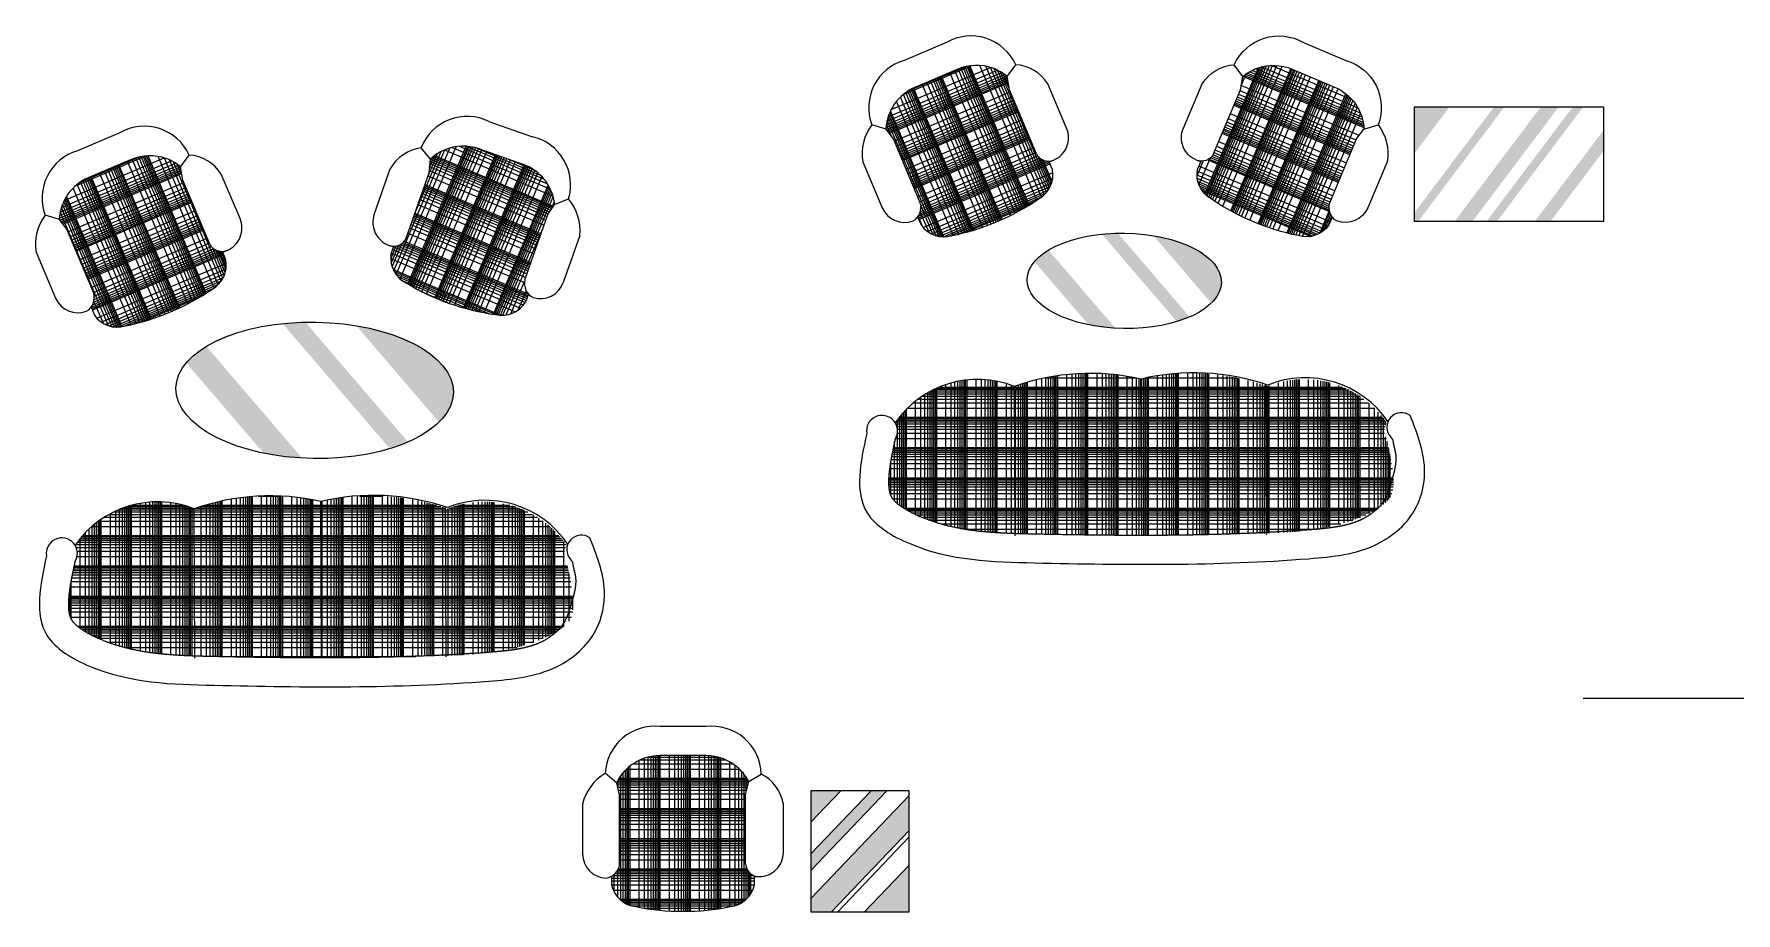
# Model space of a CAD drawing. Header units: millimetres. Extents: x -37049 to 129367, y 25385 to 90033.
# Drawn here: x 39708 to 46464, y 27397 to 30883 of the extents above; entities that cross this region are included whole.
import ezdxf

# ---------------------------------------------------------------- set-up
doc = ezdxf.new("R2010")
doc.units = ezdxf.units.MM
doc.header["$MEASUREMENT"] = 0
doc.layers.add('NTHAY1', color=61, linetype='Continuous', lineweight=25)
doc.layers.add('NVDUNG', color=143, linetype='Continuous', lineweight=13)
pattern_1 = [(360, (-42988.59, -28837.39), (3e-12, 120), []), (360, (-42988.59, -28801.26), (3e-12, 120), []), (360, (-42988.59, -28780.13), (3e-12, 120), []), (360, (-42988.59, -28765.14), (3e-12, 120), []), (360, (-42988.59, -28753.51), (3e-12, 120), []), (360, (-42988.59, -28744.01), (3e-12, 120), []), (360, (-42988.59, -28735.98), (3e-12, 120), []), (360, (-42988.59, -28729.02), (3e-12, 120), []), (360, (-42988.59, -28722.88), (3e-12, 120), []), (90, (-42988.59, -28837.39), (-120, 3e-12), []), (90, (-42952.47, -28837.39), (-120, 3e-12), []), (90, (-42931.34, -28837.39), (-120, 3e-12), []), (90, (-42916.35, -28837.39), (-120, 3e-12), []), (90, (-42904.72, -28837.39), (-120, 3e-12), []), (90, (-42895.21, -28837.39), (-120, 3e-12), []), (90, (-42887.18, -28837.39), (-120, 3e-12), []), (90, (-42880.22, -28837.39), (-120, 3e-12), []), (90, (-42874.08, -28837.39), (-120, 3e-12), [])]
pattern_2 = [(360, (-39584.85, -28346.37), (3e-12, 120), []), (360, (-39584.85, -28310.25), (3e-12, 120), []), (360, (-39584.85, -28289.12), (3e-12, 120), []), (360, (-39584.85, -28274.12), (3e-12, 120), []), (360, (-39584.85, -28262.5), (3e-12, 120), []), (360, (-39584.85, -28252.99), (3e-12, 120), []), (360, (-39584.85, -28244.96), (3e-12, 120), []), (360, (-39584.85, -28238), (3e-12, 120), []), (360, (-39584.85, -28231.86), (3e-12, 120), []), (90, (-39584.85, -28346.37), (-120, 3e-12), []), (90, (-39548.72, -28346.37), (-120, 3e-12), []), (90, (-39527.59, -28346.37), (-120, 3e-12), []), (90, (-39512.6, -28346.37), (-120, 3e-12), []), (90, (-39500.97, -28346.37), (-120, 3e-12), []), (90, (-39491.47, -28346.37), (-120, 3e-12), []), (90, (-39483.44, -28346.37), (-120, 3e-12), []), (90, (-39476.48, -28346.37), (-120, 3e-12), []), (90, (-39470.34, -28346.37), (-120, 3e-12), [])]

# ---------------------------------------------------------------- blocks, each defined once
blk = doc.blocks.new('A$C54B9438F')
at = {"layer": 'NVDUNG'}
h = blk.add_hatch(color=256, dxfattribs=at)
edge = h.paths.add_edge_path()
edge.add_ellipse((550.2, 270.7), major_axis=(550.7, -8.6), ratio=0.491389, start_angle=141.73984, end_angle=158.12268)
edge.add_line((40.7, 379.5), (347.8, 21.4))
edge.add_ellipse((550.2, 270.7), major_axis=(550.7, -8.6), ratio=0.491389, start_angle=248.87967, end_angle=265.26251)
edge.add_line((500.5, 1.8), (120.4, 445))
edge = h.paths.add_edge_path()
edge.add_ellipse((550.2, 270.7), major_axis=(550.7, -8.6), ratio=0.491389, start_angle=94.27393, end_angle=103.78174)
edge.add_line((423.1, 535.6), (848.4, 39.7))
edge.add_ellipse((550.2, 270.7), major_axis=(550.7, -8.6), ratio=0.491389, start_angle=303.22061, end_angle=312.72842)
edge.add_line((920.7, 66.1), (513.3, 541.2))
edge = h.paths.add_edge_path()
edge.add_ellipse((550.2, 270.7), major_axis=(550.7, -8.6), ratio=0.491389, start_angle=334.06542, end_angle=432.93693)
edge.add_line((715.8, 526.9), (1043.6, 144.7))
blk.add_ellipse((550.2, 270.7), major_axis=(550.7, -8.6), ratio=0.491389, dxfattribs=at)
blk = doc.blocks.new('A$C09374B6C')
at = {"layer": 'NVDUNG'}
h = blk.add_hatch(color=256, dxfattribs=at)
h.paths.add_polyline_path([(140.2, 453.1), (0, 453.1), (0, 267)], flags=17)
h.paths.add_polyline_path([(358.4, 453.1), (317.2, 453.1), (0, 32.2), (0, 0), (17, 0)])
h.paths.add_polyline_path([(573.7, 453.1), (502.9, 453.1), (161.5, 0), (232.3, 0)])
h.paths.add_polyline_path([(753.4, 280.7), (753.4, 362.8), (480, 0), (541.9, 0)])
blk.add_hatch(color=256, dxfattribs=at).paths.add_polyline_path([(288.2, 0), (329.5, 0), (671, 453.1), (629.7, 453.1)])
blk.add_lwpolyline([(753.4, 453.1), (0, 453.1), (0, 0), (753.4, 0)], close=True, dxfattribs=at)
blk = doc.blocks.new('A$C096D7E8A')
at = {"layer": 'NVDUNG'}
h = blk.add_hatch(color=256, dxfattribs=at)
h.paths.add_polyline_path([(119.3, 480), (0, 480), (0, 355.1)], flags=17)
h.paths.add_polyline_path([(0, 229.4), (0, 164), (301.7, 480), (239.3, 480)])
h.paths.add_polyline_path([(0, 53.1), (0, 0), (81.7, 0), (389.5, 322.4), (389.5, 461)])
h.paths.add_polyline_path([(212.8, 0), (389.5, 0), (389.5, 185)], flags=17)
for p, q in [((119.3, 480), (0, 355.1)), ((301.7, 480), (0, 164)), ((239.3, 480), (0, 229.4)), ((389.5, 461), (0, 53.1)), ((389.5, 322.4), (81.7, 0)), ((389.5, 296.6), (106.3, 0)), ((389.5, 185), (212.8, 0))]:
    blk.add_line(p, q, dxfattribs=at)
blk.add_lwpolyline([(0, 0), (389.5, 0), (389.5, 480), (0, 480)], close=True, dxfattribs=at)
blk = doc.blocks.new('A$C7933348C')
at = {"layer": 'NVDUNG', "lineweight": 0, "ltscale": 100}
h = blk.add_hatch(dxfattribs=at)
h.set_pattern_fill('LOG-LOG', color=147, scale=120, angle=293, style=0, pattern_type=2)
h.set_pattern_definition([(293, (-43119, -30097.22), (110.46058, 46.88774), []), (293, (-43085.75, -30083.11), (110.46058, 46.88774), []), (293, (-43066.3, -30074.85), (110.46058, 46.88774), []), (293, (-43052.5, -30068.99), (110.46058, 46.88774), []), (293, (-43041.8, -30064.45), (110.46058, 46.88774), []), (293, (-43033.05, -30060.74), (110.46058, 46.88774), []), (293, (-43025.65, -30057.6), (110.46058, 46.88774), []), (293, (-43019.25, -30054.88), (110.46058, 46.88774), []), (293, (-43013.6, -30052.48), (110.46058, 46.88774), []), (23, (-43119, -30097.22), (-46.88774, 110.46058), []), (23, (-43104.89, -30130.47), (-46.88774, 110.46058), []), (23, (-43096.63, -30149.93), (-46.88774, 110.46058), []), (23, (-43090.78, -30163.73), (-46.88774, 110.46058), []), (23, (-43086.23, -30174.43), (-46.88774, 110.46058), []), (23, (-43082.52, -30183.18), (-46.88774, 110.46058), []), (23, (-43079.38, -30190.57), (-46.88774, 110.46058), []), (23, (-43076.66, -30196.98), (-46.88774, 110.46058), []), (23, (-43074.26, -30202.63), (-46.88774, 110.46058), [])])
h.paths.add_polyline_path([(700.7, 150.1, 0.323309), (755.5, 267.1), (741.6, 300.1, -0.29305), (691.5, 328.9), (584.5, 582.4), (575.9, 636, 0.08651), (518.6, 668.5, 0.187752), (379.3, 664.6), (211.2, 593.6, 0.287384), (94.2, 426.7), (95.5, 426.3), (123.9, 388), (230.9, 134.5, -0.24024), (220.3, 78.5), (233.7, 46.8, 0.323309), (355.7, 4.5, 0.099964)])
at = {"layer": 'NVDUNG'}
for p, q in [((334.5, 770.7), (166.4, 699.7)), ((575.9, 636), (609.9, 682.6)), ((379.3, 664.6), (211.2, 593.6)), ((584.5, 582.4), (575.9, 636)), ((691.5, 328.9), (584.5, 582.4)), ((811.7, 430.3), (737, 607.1)), ((95.5, 426.3), (38.3, 444.4)), ((123.9, 388), (95.5, 426.3)), ((230.9, 134.5), (123.9, 388)), ((2.9, 297.3), (79.8, 115.2)), ((755.5, 267.1), (741.6, 300.1)), ((742.8, 297.1), (760.1, 304.3)), ((220.3, 78.5), (233.7, 46.8)), ((202.6, 62.9), (202.6, 62.9))]:
    blk.add_line(p, q, dxfattribs=at)
for centre, radius, start, end in [((431.9, 600.7), 195.9, 24.70595, 119.81178), ((221.9, 512.1), 195.7, 106.45274, 200.23403), ((454, 487.7), 192, 70.35086, 112.88537), ((598.1, 517.9), 165.1, 32.70436, 85.91726), ((454, 487.7), 192, 50.57352, 70.35086), ((285.9, 416.7), 192, 112.88537, 177.02065), ((189.2, 330.3), 189.2, 142.90092, 190.06085), ((723.2, 393), 96, 292.57749, 22.88537), ((739, 353.5), 53.5, 207.40495, 293.1515), ((647.1, 246.6), 110.3, 299.04145, 10.70731), ((167.7, 931.4), 945.8, 281.46827, 304.30248), ((168.2, 152.5), 96, 202.88537, 290.99516), ((170.7, 116.9), 62.7, 300.54142, 16.24308), ((324, 110.1), 110.3, 215.06344, 286.7293)]:
    blk.add_arc(centre, radius, start, end, dxfattribs=at)
blk = doc.blocks.new('A$C6A15586A')
at = {"layer": 'NVDUNG', "lineweight": 0, "ltscale": 100}
h = blk.add_hatch(dxfattribs=at)
h.set_pattern_fill('LOG-LOG', color=147, scale=120, style=0, pattern_type=2)
h.set_pattern_definition(pattern_1)
edge = h.paths.add_edge_path()
edge.add_arc((89.2, 528.6), 61.7, 326.9886, 391.62658)
edge.add_arc((468.8, 336.7), 396.6, 68.45047, 145.56895, ccw=False)
edge.add_line((614.5, 705.6), (617.3, 122.7))
edge.add_spline(control_points=[(617.3, 122.7), (594.6, 123.5), (574.9, 124.4), (543.6, 125.9), (516.3, 128.1), (486.3, 130.4), (459.2, 133.7), (400, 141), (349, 153.5), (293.3, 167.1), (243.5, 188), (197.2, 207.4), (166.8, 228.3), (151.8, 238.6), (141.4, 248.8), (132.5, 257.4), (127.6, 265.3), (124.4, 270.4), (122.1, 276.7), (119.5, 283.9), (117.8, 292.9), (114, 313.4), (115.6, 342.8), (116.4, 357.9), (118.7, 375.7), (120.8, 392.4), (124.3, 412.5), (127.4, 430), (132, 452.5)], knot_values=[40.949427, 40.949427, 40.949427, 88.643514, 88.643514, 153.83425, 153.83425, 219.024986, 219.024986, 349.406458, 349.406458, 479.78793, 479.78793, 588.638829, 588.638829, 643.064278, 643.064278, 697.489728, 697.489728, 738.439154, 738.439154, 779.388581, 779.388581, 861.287434, 861.287434, 902.236861, 902.236861, 943.186287, 943.186287, 984.135714, 984.135714, 984.135714], weights=[1.010677, 1.019891, 1, 1.010253, 1, 1.005382, 1, 1.011234, 1, 1.006586, 1, 0.99161, 1, 0.992433, 1, 0.984589, 1, 1.009175, 1, 1.000069, 1, 1.000148, 1, 1.004395, 1, 1.010658, 1, 1.03203, 1], degree=2, periodic=0)
edge.add_spline(control_points=[(132, 452.5), (133.9, 461.8), (136.3, 473.5)], knot_values=[20.474713, 20.474713, 20.474713, 40.949427, 40.949427, 40.949427], weights=[1, 1.032202, 1], degree=2, periodic=0)
edge.add_spline(control_points=[(136.3, 473.5), (137.8, 480.6), (140.9, 495)], knot_values=[0, 0, 0, 20.474713, 20.474713, 20.474713], weights=[1, 1.424475, 1], degree=2, periodic=0)
edge = h.paths.add_edge_path()
edge.add_spline(control_points=[(617.3, 122.7), (625.7, 122.4), (634.8, 122.2), (648.6, 121.8), (665.3, 121.4)], knot_values=[984.135714, 984.135714, 984.135714, 1001.632363, 1001.632363, 1034.227731, 1034.227731, 1034.227731], weights=[1.010677, 1.007297, 1, 1.02324, 1], degree=2, periodic=0)
edge.add_spline(control_points=[(665.3, 121.4), (677.3, 121.1), (696.1, 120.7), (848.7, 117.5), (965.3, 116.4), (1046.2, 115.6), (1120.1, 115.6)], knot_values=[1034.227731, 1034.227731, 1034.227731, 1066.823099, 1066.823099, 1350.703967, 1350.703967, 1509.456384, 1509.456384, 1509.456384], weights=[1, 1.143155, 1, 1.047403, 1, 1.007993, 1.007047], degree=2, periodic=0)
edge.add_line((1120.1, 115.6), (1117.1, 734.6))
edge.add_arc((916, -151), 908.1, 77.20425, 109.38954)
edge.add_line((614.5, 705.6), (617.3, 122.7))
h = blk.add_hatch(dxfattribs=at)
h.set_pattern_fill('LOG-LOG', color=147, scale=120, style=0, pattern_type=2)
h.set_pattern_definition(pattern_1)
edge = h.paths.add_edge_path()
edge.add_arc((2145.1, 528.6), 61.7, 148.37342, 213.0114, ccw=False)
edge.add_arc((1765.4, 336.7), 396.6, 394.43105, 471.54953)
edge.add_line((1619.7, 705.6), (1616.9, 122.7))
edge.add_spline(control_points=[(1616.9, 122.7), (1639.6, 123.5), (1659.4, 124.4), (1690.6, 125.9), (1717.9, 128.1), (1748, 130.4), (1775.1, 133.7), (1834.3, 141), (1885.2, 153.5), (1940.9, 167.1), (1990.8, 188), (2037, 207.4), (2067.5, 228.3), (2082.5, 238.6), (2092.9, 248.8), (2101.7, 257.4), (2106.6, 265.3), (2109.8, 270.4), (2112.1, 276.7), (2114.8, 283.9), (2116.4, 292.9), (2120.2, 313.4), (2118.6, 342.8), (2117.8, 357.9), (2115.6, 375.7), (2113.4, 392.4), (2109.9, 412.5), (2106.9, 430), (2102.3, 452.5)], knot_values=[40.949427, 40.949427, 40.949427, 88.643514, 88.643514, 153.83425, 153.83425, 219.024986, 219.024986, 349.406458, 349.406458, 479.78793, 479.78793, 588.638829, 588.638829, 643.064278, 643.064278, 697.489728, 697.489728, 738.439154, 738.439154, 779.388581, 779.388581, 861.287434, 861.287434, 902.236861, 902.236861, 943.186287, 943.186287, 984.135714, 984.135714, 984.135714], weights=[1.010677, 1.019891, 1, 1.010253, 1, 1.005382, 1, 1.011234, 1, 1.006586, 1, 0.99161, 1, 0.992433, 1, 0.984589, 1, 1.009175, 1, 1.000069, 1, 1.000148, 1, 1.004395, 1, 1.010658, 1, 1.03203, 1], degree=2, periodic=0)
edge.add_spline(control_points=[(2102.3, 452.5), (2100.4, 461.8), (2097.9, 473.5)], knot_values=[20.474713, 20.474713, 20.474713, 40.949427, 40.949427, 40.949427], weights=[1, 1.032202, 1], degree=2, periodic=0)
edge.add_spline(control_points=[(2097.9, 473.5), (2096.4, 480.6), (2093.3, 495)], knot_values=[0, 0, 0, 20.474713, 20.474713, 20.474713], weights=[1, 1.424475, 1], degree=2, periodic=0)
edge = h.paths.add_edge_path()
edge.add_spline(control_points=[(1616.9, 122.7), (1608.5, 122.4), (1599.4, 122.2), (1585.6, 121.8), (1568.9, 121.4)], knot_values=[984.135714, 984.135714, 984.135714, 1001.632363, 1001.632363, 1034.227731, 1034.227731, 1034.227731], weights=[1.010677, 1.007297, 1, 1.02324, 1], degree=2, periodic=0)
edge.add_spline(control_points=[(1568.9, 121.4), (1556.9, 121.1), (1538.1, 120.7), (1385.6, 117.5), (1269, 116.4), (1188, 115.6), (1114.1, 115.6)], knot_values=[1034.227731, 1034.227731, 1034.227731, 1066.823099, 1066.823099, 1350.703967, 1350.703967, 1509.456384, 1509.456384, 1509.456384], weights=[1, 1.143155, 1, 1.047403, 1, 1.007993, 1.007047], degree=2, periodic=0)
edge.add_line((1114.1, 115.6), (1117.1, 734.6))
edge.add_arc((1318.2, -151), 908.1, 430.61046, 462.79575, ccw=False)
edge.add_line((1619.7, 705.6), (1616.9, 122.7))
at = {"layer": 'NVDUNG'}
for p, q in [((617.4, 113.1), (614.5, 705.6)), ((1120.1, 115.6), (1117.1, 734.6)), ((1615.3, 118), (1612.4, 713))]:
    blk.add_line(p, q, dxfattribs=at)
for centre, radius, start, end in [((916, -151), 908.1, 77.20425, 109.38954), ((1326.8, -149), 908.1, 71.16318, 103.34847), ((468.8, 336.7), 396.6, 68.45047, 145.56895), ((1769.2, 343), 396.6, 34.06646, 112.10224), ((89.2, 528.6), 61.7, 326.9886, 188.96629), ((2151.3, 543.3), 57.9, 53.94833, 222.99304)]:
    blk.add_arc(centre, radius, start, end, dxfattribs=at)
at = {"layer": 'NVDUNG', "end_tangent": (-0.748617, 0.663003)}
blk.add_spline([(28.2, 519), (29.7, 204.5), (198.9, 81.8), (693.7, 5.6), (1783.7, 22.1), (2053.1, 79.5), (2209.8, 226.3), (2242.6, 380.4), (2185.4, 590.1)], degree=3, dxfattribs=at)
at = {"layer": 'NVDUNG'}
for points, weights in [([(136.3, 473.5), (133.9, 461.8), (132, 452.5)], [1, 1.03220174577, 1]), ([(140.9, 495), (137.8, 480.6), (136.3, 473.5)], [1, 1.42447480771, 1]), ([(2117, 493.5), (2113.2, 500.1), (2109, 503.8)], [1, 0.970525219904, 1]), ([(2125.5, 453.9), (2122.2, 465.8), (2117, 493.5)], [1, 0.976905493988, 1]), ([(2109.7, 321.1), (2117.3, 346.6), (2122.6, 364.7)], [1, 1.00767533686, 1]), ([(2122.6, 364.7), (2126.3, 381.7), (2128.7, 397.6)], [1, 1.01071549467, 1])]:
    blk.add_rational_spline(points, weights, degree=2, dxfattribs=at)
for points, weights, knots in [([(132, 452.5), (127.4, 430), (124.3, 412.5), (120.8, 392.4), (118.7, 375.7), (116.4, 357.9), (115.6, 342.8), (114, 313.4), (117.8, 292.9), (119.5, 283.9), (122.1, 276.7), (124.4, 270.4), (127.6, 265.3), (132.5, 257.4), (141.4, 248.8), (151.8, 238.6), (166.8, 228.3), (197.2, 207.4), (243.5, 188), (293.3, 167.1), (349, 153.5), (400, 141), (459.2, 133.7), (486.3, 130.4), (516.3, 128.1), (543.6, 125.9), (574.9, 124.4), (601.7, 123.1), (634.8, 122.2), (648.6, 121.8), (665.3, 121.4)], [1, 1.03202977096, 1, 1.01065771302, 1, 1.00439454314, 1, 1.00014755097, 1, 1.00006946141, 1, 1.00917452037, 1, 0.984589082548, 1, 0.992433461814, 1, 0.991610413343, 1, 1.00658557739, 1, 1.01123448961, 1, 1.00538238607, 1, 1.01025260997, 1, 1.02718801072, 1, 1.02323971185, 1], [40.949427, 40.949427, 40.949427, 81.898853, 81.898853, 122.84828, 122.84828, 163.797706, 163.797706, 245.696559, 245.696559, 286.645986, 286.645986, 327.595412, 327.595412, 382.020862, 382.020862, 436.446311, 436.446311, 545.297211, 545.297211, 675.678683, 675.678683, 806.060155, 806.060155, 871.250891, 871.250891, 936.441627, 936.441627, 1001.632363, 1001.632363, 1034.227731, 1034.227731, 1034.227731]), ([(2128.7, 397.6), (2130.8, 411.5), (2129.9, 426.1), (2129.1, 440.8), (2125.5, 453.9)], [1, 0.978633888526, 1, 0.980304206333, 1], [2838.918139, 2838.918139, 2838.918139, 2890.750634, 2890.750634, 2942.583129, 2942.583129, 2942.583129]), ([(1809.4, 139.6), (1827.3, 141), (1842.1, 142.6), (1876.1, 146.1), (1902.6, 150.9), (1931.8, 156.2), (1955.5, 163.7), (1980, 171.4), (2000.1, 181.8), (2032.5, 198.6), (2061.6, 226), (2090.8, 253.6), (2109.7, 321.1)], [1, 1.01856903592, 1, 1.02332795541, 1, 1.00883271531, 1, 1.006044883, 1, 0.982575290882, 1, 0.980253849838, 1], [2238.21721, 2238.21721, 2238.21721, 2274.087847, 2274.087847, 2345.82912, 2345.82912, 2417.570394, 2417.570394, 2489.311668, 2489.311668, 2601.104848, 2601.104848, 2712.898028, 2712.898028, 2712.898028]), ([(665.3, 121.4), (677.3, 121.1), (696.1, 120.7), (848.7, 117.5), (965.3, 116.4), (1109.2, 114.9), (1233.8, 116.1), (1374.8, 117.4), (1503.3, 122.2), (1643.7, 127.4), (1775.4, 137), (1795.5, 138.4), (1809.4, 139.6)], [1, 1.14315532855, 1, 1.04740336125, 1, 1.01429374995, 1, 1.00689014789, 1, 1.00407814536, 1, 1.08465322009, 1], [1034.227731, 1034.227731, 1034.227731, 1066.823099, 1066.823099, 1350.703967, 1350.703967, 1634.584836, 1634.584836, 1918.465705, 1918.465705, 2202.346573, 2202.346573, 2238.21721, 2238.21721, 2238.21721])]:
    blk.add_rational_spline(points, weights, degree=2, knots=knots, dxfattribs=at)
blk = doc.blocks.new('A$C4F8E16EA')
at = {"layer": 'NVDUNG', "lineweight": 0, "ltscale": 100}
h = blk.add_hatch(dxfattribs=at)
h.set_pattern_fill('LOG-LOG', color=147, scale=120, angle=293, style=0, pattern_type=2)
h.set_pattern_definition([(293, (-39584.85, -28346.37), (110.46058, 46.88774), []), (293, (-39551.6, -28332.26), (110.46058, 46.88774), []), (293, (-39532.14, -28324), (110.46058, 46.88774), []), (293, (-39518.34, -28318.14), (110.46058, 46.88774), []), (293, (-39507.64, -28313.6), (110.46058, 46.88774), []), (293, (-39498.89, -28309.89), (110.46058, 46.88774), []), (293, (-39491.5, -28306.75), (110.46058, 46.88774), []), (293, (-39485.09, -28304.03), (110.46058, 46.88774), []), (293, (-39479.44, -28301.63), (110.46058, 46.88774), []), (23, (-39584.85, -28346.37), (-46.88774, 110.46058), []), (23, (-39570.73, -28379.62), (-46.88774, 110.46058), []), (23, (-39562.48, -28399.07), (-46.88774, 110.46058), []), (23, (-39556.62, -28412.88), (-46.88774, 110.46058), []), (23, (-39552.07, -28423.58), (-46.88774, 110.46058), []), (23, (-39548.36, -28432.33), (-46.88774, 110.46058), []), (23, (-39545.22, -28439.72), (-46.88774, 110.46058), []), (23, (-39542.5, -28446.13), (-46.88774, 110.46058), []), (23, (-39540.1, -28451.78), (-46.88774, 110.46058), [])])
h.paths.add_polyline_path([(700.7, 1576.6, 0.323309), (755.5, 1693.5), (741.6, 1726.5, -0.29305), (691.5, 1755.3), (584.5, 2008.8), (575.9, 2062.4, 0.08651), (518.6, 2094.9, 0.187752), (379.3, 2091), (211.2, 2020.1, 0.287384), (94.2, 1853.1), (95.5, 1852.7), (123.9, 1814.4), (230.9, 1560.9, -0.24024), (220.3, 1504.9), (233.7, 1473.2, 0.323309), (355.7, 1430.9, 0.099964)])
h = blk.add_hatch(dxfattribs=at)
h.set_pattern_fill('LOG-LOG', color=147, scale=120, angle=67, style=0, pattern_type=2)
h.set_pattern_definition([(67, (-39584.85, -28346.37), (-110.46058, 46.88774), []), (67, (-39618.1, -28332.26), (-110.46058, 46.88774), []), (67, (-39637.55, -28324), (-110.46058, 46.88774), []), (67, (-39651.35, -28318.14), (-110.46058, 46.88774), []), (67, (-39662.06, -28313.6), (-110.46058, 46.88774), []), (67, (-39670.8, -28309.89), (-110.46058, 46.88774), []), (67, (-39678.2, -28306.75), (-110.46058, 46.88774), []), (67, (-39684.6, -28304.03), (-110.46058, 46.88774), []), (67, (-39690.25, -28301.63), (-110.46058, 46.88774), []), (157, (-39584.85, -28346.37), (-46.88774, -110.46058), []), (157, (-39570.73, -28313.12), (-46.88774, -110.46058), []), (157, (-39562.48, -28293.67), (-46.88774, -110.46058), []), (157, (-39556.62, -28279.87), (-46.88774, -110.46058), []), (157, (-39552.07, -28269.16), (-46.88774, -110.46058), []), (157, (-39548.36, -28260.42), (-46.88774, -110.46058), []), (157, (-39545.22, -28253.02), (-46.88774, -110.46058), []), (157, (-39542.5, -28246.62), (-46.88774, -110.46058), []), (157, (-39540.1, -28240.97), (-46.88774, -110.46058), [])])
h.paths.add_polyline_path([(1761.8, 2133.4, 0.187752), (1622.6, 2128.8, 0.08651), (1567.3, 2092.9), (1562, 2038.9), (1470.8, 1779.3, -0.29305), (1422.6, 1747.4), (1410.7, 1713.6, 0.323309), (1472.6, 1600.3, 0.099964), (1825.8, 1476.1, 0.323309), (1945.1, 1525.8), (1956.5, 1558.2, -0.24024), (1942.4, 1613.5), (2033.7, 1873.1), (2059.7, 1913), (2061, 1913.5, 0.287384), (1933.9, 2072.9)])
at = {"layer": 'NVDUNG'}
h = blk.add_hatch(color=256, dxfattribs=at)
edge = h.paths.add_edge_path()
edge.add_ellipse((1108, 1175.6), major_axis=(550.7, -8.6), ratio=0.491389, start_angle=141.73984, end_angle=158.12268)
edge.add_line((598.5, 1284.4), (905.6, 926.3))
edge.add_ellipse((1108, 1175.6), major_axis=(550.7, -8.6), ratio=0.491389, start_angle=248.87967, end_angle=265.26251)
edge.add_line((1058.3, 906.6), (678.2, 1349.9))
edge = h.paths.add_edge_path()
edge.add_ellipse((1108, 1175.6), major_axis=(550.7, -8.6), ratio=0.491389, start_angle=94.27393, end_angle=103.78174)
edge.add_line((980.9, 1440.5), (1406.1, 944.5))
edge.add_ellipse((1108, 1175.6), major_axis=(550.7, -8.6), ratio=0.491389, start_angle=303.22061, end_angle=312.72842)
edge.add_line((1478.5, 971), (1071.1, 1446.1))
edge = h.paths.add_edge_path()
edge.add_ellipse((1108, 1175.6), major_axis=(550.7, -8.6), ratio=0.491389, start_angle=334.06542, end_angle=432.93693)
edge.add_line((1273.6, 1431.8), (1601.3, 1049.6))
at = {"layer": 'NVDUNG', "lineweight": 0, "ltscale": 100}
h = blk.add_hatch(dxfattribs=at)
h.set_pattern_fill('LOG-LOG', color=147, scale=120, style=0, pattern_type=2)
h.set_pattern_definition(pattern_2)
edge = h.paths.add_edge_path()
edge.add_arc((104.5, 528.6), 61.7, 326.9886, 391.62658)
edge.add_arc((484.1, 336.7), 396.6, 68.45047, 145.56895, ccw=False)
edge.add_line((629.8, 705.6), (632.6, 122.7))
edge.add_spline(control_points=[(632.6, 122.7), (609.9, 123.5), (590.2, 124.4), (558.9, 125.9), (531.6, 128.1), (501.6, 130.4), (474.5, 133.7), (415.3, 141), (364.3, 153.5), (308.6, 167.1), (258.8, 188), (212.5, 207.4), (182.1, 228.3), (167.1, 238.6), (156.7, 248.8), (147.8, 257.4), (143, 265.3), (139.8, 270.4), (137.4, 276.7), (134.8, 283.9), (133.1, 292.9), (129.4, 313.4), (130.9, 342.8), (131.8, 357.9), (134, 375.7), (136.1, 392.4), (139.6, 412.5), (142.7, 430), (147.3, 452.5)], knot_values=[40.949427, 40.949427, 40.949427, 88.643514, 88.643514, 153.83425, 153.83425, 219.024986, 219.024986, 349.406458, 349.406458, 479.78793, 479.78793, 588.638829, 588.638829, 643.064278, 643.064278, 697.489728, 697.489728, 738.439154, 738.439154, 779.388581, 779.388581, 861.287434, 861.287434, 902.236861, 902.236861, 943.186287, 943.186287, 984.135714, 984.135714, 984.135714], weights=[1.010677, 1.019891, 1, 1.010253, 1, 1.005382, 1, 1.011234, 1, 1.006586, 1, 0.99161, 1, 0.992433, 1, 0.984589, 1, 1.009175, 1, 1.000069, 1, 1.000148, 1, 1.004395, 1, 1.010658, 1, 1.03203, 1], degree=2, periodic=0)
edge.add_spline(control_points=[(147.3, 452.5), (149.2, 461.8), (151.7, 473.5)], knot_values=[20.474713, 20.474713, 20.474713, 40.949427, 40.949427, 40.949427], weights=[1, 1.032202, 1], degree=2, periodic=0)
edge.add_spline(control_points=[(151.7, 473.5), (153.2, 480.6), (156.2, 495)], knot_values=[0, 0, 0, 20.474713, 20.474713, 20.474713], weights=[1, 1.424475, 1], degree=2, periodic=0)
edge = h.paths.add_edge_path()
edge.add_spline(control_points=[(632.6, 122.7), (641.1, 122.4), (650.1, 122.2), (663.9, 121.8), (680.6, 121.4)], knot_values=[984.135714, 984.135714, 984.135714, 1001.632363, 1001.632363, 1034.227731, 1034.227731, 1034.227731], weights=[1.010677, 1.007297, 1, 1.02324, 1], degree=2, periodic=0)
edge.add_spline(control_points=[(680.6, 121.4), (692.6, 121.1), (711.5, 120.7), (864, 117.5), (980.6, 116.4), (1061.5, 115.6), (1135.4, 115.6)], knot_values=[1034.227731, 1034.227731, 1034.227731, 1066.823099, 1066.823099, 1350.703967, 1350.703967, 1509.456384, 1509.456384, 1509.456384], weights=[1, 1.143155, 1, 1.047403, 1, 1.007993, 1.007047], degree=2, periodic=0)
edge.add_line((1135.4, 115.6), (1132.4, 734.6))
edge.add_arc((931.3, -151), 908.1, 77.20425, 109.38954)
edge.add_line((629.8, 705.6), (632.6, 122.7))
h = blk.add_hatch(dxfattribs=at)
h.set_pattern_fill('LOG-LOG', color=147, scale=120, style=0, pattern_type=2)
h.set_pattern_definition(pattern_2)
edge = h.paths.add_edge_path()
edge.add_arc((2160.4, 528.6), 61.7, 148.37342, 213.0114, ccw=False)
edge.add_arc((1780.7, 336.7), 396.6, 394.43105, 471.54953)
edge.add_line((1635.1, 705.6), (1632.2, 122.7))
edge.add_spline(control_points=[(1632.2, 122.7), (1654.9, 123.5), (1674.7, 124.4), (1706, 125.9), (1733.3, 128.1), (1763.3, 130.4), (1790.4, 133.7), (1849.6, 141), (1900.5, 153.5), (1956.3, 167.1), (2006.1, 188), (2052.3, 207.4), (2082.8, 228.3), (2097.8, 238.6), (2108.2, 248.8), (2117.1, 257.4), (2121.9, 265.3), (2125.1, 270.4), (2127.4, 276.7), (2130.1, 283.9), (2131.7, 292.9), (2135.5, 313.4), (2133.9, 342.8), (2133.1, 357.9), (2130.9, 375.7), (2128.8, 392.4), (2125.2, 412.5), (2122.2, 430), (2117.6, 452.5)], knot_values=[40.949427, 40.949427, 40.949427, 88.643514, 88.643514, 153.83425, 153.83425, 219.024986, 219.024986, 349.406458, 349.406458, 479.78793, 479.78793, 588.638829, 588.638829, 643.064278, 643.064278, 697.489728, 697.489728, 738.439154, 738.439154, 779.388581, 779.388581, 861.287434, 861.287434, 902.236861, 902.236861, 943.186287, 943.186287, 984.135714, 984.135714, 984.135714], weights=[1.010677, 1.019891, 1, 1.010253, 1, 1.005382, 1, 1.011234, 1, 1.006586, 1, 0.99161, 1, 0.992433, 1, 0.984589, 1, 1.009175, 1, 1.000069, 1, 1.000148, 1, 1.004395, 1, 1.010658, 1, 1.03203, 1], degree=2, periodic=0)
edge.add_spline(control_points=[(2117.6, 452.5), (2115.7, 461.8), (2113.2, 473.5)], knot_values=[20.474713, 20.474713, 20.474713, 40.949427, 40.949427, 40.949427], weights=[1, 1.032202, 1], degree=2, periodic=0)
edge.add_spline(control_points=[(2113.2, 473.5), (2111.7, 480.6), (2108.7, 495)], knot_values=[0, 0, 0, 20.474713, 20.474713, 20.474713], weights=[1, 1.424475, 1], degree=2, periodic=0)
edge = h.paths.add_edge_path()
edge.add_spline(control_points=[(1632.2, 122.7), (1623.8, 122.4), (1614.7, 122.2), (1601, 121.8), (1584.2, 121.4)], knot_values=[984.135714, 984.135714, 984.135714, 1001.632363, 1001.632363, 1034.227731, 1034.227731, 1034.227731], weights=[1.010677, 1.007297, 1, 1.02324, 1], degree=2, periodic=0)
edge.add_spline(control_points=[(1584.2, 121.4), (1572.3, 121.1), (1553.4, 120.7), (1400.9, 117.5), (1284.3, 116.4), (1203.3, 115.6), (1129.5, 115.6)], knot_values=[1034.227731, 1034.227731, 1034.227731, 1066.823099, 1066.823099, 1350.703967, 1350.703967, 1509.456384, 1509.456384, 1509.456384], weights=[1, 1.143155, 1, 1.047403, 1, 1.007993, 1.007047], degree=2, periodic=0)
edge.add_line((1129.5, 115.6), (1132.4, 734.6))
edge.add_arc((1333.6, -151), 908.1, 430.61046, 462.79575, ccw=False)
edge.add_line((1635.1, 705.6), (1632.2, 122.7))
at = {"layer": 'NVDUNG'}
for p, q in [((1800, 2242.1), (1972.1, 2181.6)), ((334.5, 2197.1), (166.4, 2126.2)), ((575.9, 2062.4), (609.9, 2109)), ((1567.3, 2092.9), (1530.6, 2137.3)), ((1761.8, 2133.4), (1933.9, 2072.9)), ((379.3, 2091), (211.2, 2020.1)), ((584.5, 2008.8), (575.9, 2062.4)), ((811.7, 1856.7), (737, 2033.6)), ((1344.6, 1873.1), (1408.3, 2054.2)), ((1470.8, 1779.3), (1562, 2038.9)), ((1562, 2038.9), (1567.3, 2092.9)), ((691.5, 1755.3), (584.5, 2008.8)), ((2033.7, 1873.1), (2059.7, 1913)), ((2059.7, 1913), (2115.7, 1934.7)), ((95.5, 1852.7), (38.3, 1870.9)), ((123.9, 1814.4), (95.5, 1852.7)), ((1942.4, 1613.5), (2033.7, 1873.1)), ((230.9, 1560.9), (123.9, 1814.4)), ((2160, 1789.9), (2094.5, 1603.5)), ((2.9, 1723.7), (79.8, 1541.6)), ((755.5, 1693.5), (741.6, 1726.5)), ((742.8, 1723.6), (760.1, 1730.8)), ((1421.5, 1744.4), (1403.9, 1750.5)), ((1410.7, 1713.6), (1422.6, 1747.4)), ((1956.5, 1558.2), (1945.1, 1525.8)), ((202.6, 1489.3), (202.6, 1489.3)), ((220.3, 1504.9), (233.7, 1473.2)), ((1975.1, 1543.8), (1975.1, 1543.8)), ((632.7, 113.1), (629.8, 705.6)), ((1135.4, 115.6), (1132.4, 734.6)), ((1630.6, 118), (1627.7, 713))]:
    blk.add_line(p, q, dxfattribs=at)
for centre, radius, start, end in [((1713.2, 2066.5), 195.9, 63.70537, 158.8112), ((431.9, 2027.2), 195.9, 24.70595, 119.81178), ((1928.3, 1990.9), 195.7, 343.28312, 77.06442), ((221.9, 1938.5), 195.7, 106.45274, 200.23403), ((454, 1914.1), 192, 70.35086, 112.88537), ((454, 1914.1), 192, 50.57352, 70.35086), ((598.1, 1944.4), 165.1, 32.70436, 85.91726), ((1552.4, 1973.7), 165.1, 97.59989, 150.81279), ((1698.1, 1952.3), 192, 113.16629, 132.94363), ((1698.1, 1952.3), 192, 70.63178, 113.16629), ((1870.2, 1891.8), 192, 6.4965, 70.63178), ((285.9, 1843.2), 192, 112.88537, 177.02065), ((1972.1, 1811.5), 189.2, 353.4563, 40.61623), ((189.2, 1756.7), 189.2, 142.90092, 190.06085), ((723.2, 1819.4), 96, 292.57749, 22.88537), ((1435.2, 1841.3), 96, 160.63178, 250.93966), ((1421.8, 1800.9), 53.5, 250.36565, 336.1122), ((739, 1780), 53.5, 207.40495, 293.1515), ((647.1, 1673), 110.3, 299.04145, 10.70731), ((1520.1, 1699.8), 110.3, 172.80984, 244.4757), ((170.7, 1543.4), 62.7, 300.54142, 16.24308), ((167.7, 2357.9), 945.8, 281.46827, 304.30248), ((1956.7, 2412.8), 945.8, 239.21467, 262.04889), ((2003.6, 1599.6), 62.7, 167.27407, 242.97573), ((2003.9, 1635.3), 96, 252.52199, 340.63178), ((168.2, 1579), 96, 202.88537, 290.99516), ((1851.1, 1583.5), 110.3, 256.78785, 328.45371), ((324, 1536.6), 110.3, 215.06344, 286.7293), ((931.3, -151), 908.1, 77.20425, 109.38954), ((1342.1, -149), 908.1, 71.16318, 103.34847), ((484.1, 336.7), 396.6, 68.45047, 145.56895), ((1784.5, 343), 396.6, 34.06646, 112.10224), ((104.5, 528.6), 61.7, 326.9886, 188.96629), ((2166.6, 543.3), 57.9, 53.94833, 222.99304)]:
    blk.add_arc(centre, radius, start, end, dxfattribs=at)
blk.add_ellipse((1108, 1175.6), major_axis=(550.7, -8.6), ratio=0.491389, dxfattribs=at)
at = {"layer": 'NVDUNG', "end_tangent": (-0.748617, 0.663003)}
blk.add_spline([(43.5, 519), (45.1, 204.5), (214.2, 81.8), (709, 5.6), (1799, 22.1), (2068.5, 79.5), (2225.1, 226.3), (2257.9, 380.4), (2200.7, 590.1)], degree=3, dxfattribs=at)
at = {"layer": 'NVDUNG'}
for points, weights in [([(151.7, 473.5), (149.2, 461.8), (147.3, 452.5)], [1, 1.03220174577, 1]), ([(156.2, 495), (153.2, 480.6), (151.7, 473.5)], [1, 1.42447480771, 1]), ([(2132.3, 493.5), (2128.5, 500.1), (2124.3, 503.8)], [1, 0.970525219904, 1]), ([(2140.8, 453.9), (2137.5, 465.8), (2132.3, 493.5)], [1, 0.976905493988, 1]), ([(2125, 321.1), (2132.7, 346.6), (2137.9, 364.7)], [1, 1.00767533686, 1]), ([(2137.9, 364.7), (2141.6, 381.7), (2144, 397.6)], [1, 1.01071549467, 1])]:
    blk.add_rational_spline(points, weights, degree=2, dxfattribs=at)
for points, weights, knots in [([(147.3, 452.5), (142.7, 430), (139.6, 412.5), (136.1, 392.4), (134, 375.7), (131.8, 357.9), (130.9, 342.8), (129.4, 313.4), (133.1, 292.9), (134.8, 283.9), (137.4, 276.7), (139.8, 270.4), (143, 265.3), (147.8, 257.4), (156.7, 248.8), (167.1, 238.6), (182.1, 228.3), (212.5, 207.4), (258.8, 188), (308.6, 167.1), (364.3, 153.5), (415.3, 141), (474.5, 133.7), (501.6, 130.4), (531.6, 128.1), (558.9, 125.9), (590.2, 124.4), (617, 123.1), (650.1, 122.2), (663.9, 121.8), (680.6, 121.4)], [1, 1.03202977096, 1, 1.01065771302, 1, 1.00439454314, 1, 1.00014755097, 1, 1.00006946141, 1, 1.00917452037, 1, 0.984589082548, 1, 0.992433461814, 1, 0.991610413343, 1, 1.00658557739, 1, 1.01123448961, 1, 1.00538238607, 1, 1.01025260997, 1, 1.02718801072, 1, 1.02323971185, 1], [40.949427, 40.949427, 40.949427, 81.898853, 81.898853, 122.84828, 122.84828, 163.797706, 163.797706, 245.696559, 245.696559, 286.645986, 286.645986, 327.595412, 327.595412, 382.020862, 382.020862, 436.446311, 436.446311, 545.297211, 545.297211, 675.678683, 675.678683, 806.060155, 806.060155, 871.250891, 871.250891, 936.441627, 936.441627, 1001.632363, 1001.632363, 1034.227731, 1034.227731, 1034.227731]), ([(2144, 397.6), (2146.1, 411.5), (2145.3, 426.1), (2144.4, 440.8), (2140.8, 453.9)], [1, 0.978633888526, 1, 0.980304206333, 1], [2838.918139, 2838.918139, 2838.918139, 2890.750634, 2890.750634, 2942.583129, 2942.583129, 2942.583129]), ([(1824.7, 139.6), (1842.6, 141), (1857.4, 142.6), (1891.4, 146.1), (1917.9, 150.9), (1947.1, 156.2), (1970.8, 163.7), (1995.3, 171.4), (2015.4, 181.8), (2047.8, 198.6), (2076.9, 226), (2106.1, 253.6), (2125, 321.1)], [1, 1.01856903592, 1, 1.02332795541, 1, 1.00883271531, 1, 1.006044883, 1, 0.982575290882, 1, 0.980253849838, 1], [2238.21721, 2238.21721, 2238.21721, 2274.087847, 2274.087847, 2345.82912, 2345.82912, 2417.570394, 2417.570394, 2489.311668, 2489.311668, 2601.104848, 2601.104848, 2712.898028, 2712.898028, 2712.898028]), ([(680.6, 121.4), (692.6, 121.1), (711.5, 120.7), (864, 117.5), (980.6, 116.4), (1124.5, 114.9), (1249.1, 116.1), (1390.1, 117.4), (1518.7, 122.2), (1659, 127.4), (1790.7, 137), (1810.8, 138.4), (1824.7, 139.6)], [1, 1.14315532855, 1, 1.04740336125, 1, 1.01429374995, 1, 1.00689014789, 1, 1.00407814536, 1, 1.08465322009, 1], [1034.227731, 1034.227731, 1034.227731, 1066.823099, 1066.823099, 1350.703967, 1350.703967, 1634.584836, 1634.584836, 1918.465705, 1918.465705, 2202.346573, 2202.346573, 2238.21721, 2238.21721, 2238.21721])]:
    blk.add_rational_spline(points, weights, degree=2, knots=knots, dxfattribs=at)
blk = doc.blocks.new('A$C20F06F3D')
at = {"layer": 'NVDUNG', "lineweight": 0, "ltscale": 100}
h = blk.add_hatch(dxfattribs=at)
h.set_pattern_fill('LOG-LOG', color=147, scale=120, style=0, pattern_type=2)
h.set_pattern_definition([(360, (-41806.23, -27268.9), (3e-12, 120), []), (360, (-41806.23, -27232.77), (3e-12, 120), []), (360, (-41806.23, -27211.64), (3e-12, 120), []), (360, (-41806.23, -27196.65), (3e-12, 120), []), (360, (-41806.23, -27185.02), (3e-12, 120), []), (360, (-41806.23, -27175.52), (3e-12, 120), []), (360, (-41806.23, -27167.49), (3e-12, 120), []), (360, (-41806.23, -27160.53), (3e-12, 120), []), (360, (-41806.23, -27154.39), (3e-12, 120), []), (90, (-41806.23, -27268.9), (-120, 3e-12), []), (90, (-41770.11, -27268.9), (-120, 3e-12), []), (90, (-41748.98, -27268.9), (-120, 3e-12), []), (90, (-41733.98, -27268.9), (-120, 3e-12), []), (90, (-41722.36, -27268.9), (-120, 3e-12), []), (90, (-41712.85, -27268.9), (-120, 3e-12), []), (90, (-41704.82, -27268.9), (-120, 3e-12), []), (90, (-41697.86, -27268.9), (-120, 3e-12), []), (90, (-41691.72, -27268.9), (-120, 3e-12), [])])
h.paths.add_polyline_path([(585.6, 18.7, 0.323309), (681.6, 105.1), (681.6, 141, -0.29305), (646.7, 187), (646.7, 462.1), (659.7, 514.8, 0.08651), (619.4, 567.1, 0.187752), (489.6, 617.6), (307.2, 617.6, 0.287384), (134.4, 509.4), (135.5, 508.5), (146.8, 462.1), (146.8, 187, -0.24024), (115.2, 139.5), (115.2, 105.1, 0.323309), (211.2, 18.7, 0.099964)])
at = {"layer": 'NVDUNG'}
for p, q in [((489.6, 732.8), (307.2, 732.8)), ((489.6, 617.6), (307.2, 617.6)), ((135.5, 508.5), (89.8, 547.5)), ((659.7, 514.8), (709, 544.6)), ((146.8, 462.1), (135.5, 508.5)), ((646.7, 462.1), (659.7, 514.8)), ((0, 425.6), (0, 228)), ((146.8, 187), (146.8, 462.1)), ((646.7, 187), (646.7, 462.1)), ((796.8, 233.7), (796.8, 425.6)), ((115.2, 139.5), (115.2, 105.1)), ((681.6, 105.1), (681.6, 141)), ((681.6, 137.8), (700.3, 137.7)), ((92.8, 132.1), (92.8, 132.1))]:
    blk.add_line(p, q, dxfattribs=at)
for centre, radius, start, end in [((285.3, 538.4), 195.7, 83.56736, 177.34866), ((513.3, 538.4), 195.9, 1.82058, 96.9264), ((307.2, 425.6), 192, 90, 154.13527), ((489.6, 425.6), 192, 47.46549, 90), ((184.5, 383.6), 189.2, 120.01555, 167.17547), ((489.6, 425.6), 192, 27.68814, 47.46549), ((634.2, 397.5), 165.1, 9.81899, 63.03189), ((96, 228), 96, 180, 268.10978), ((700.8, 233.7), 96, 269.69212, 360), ((84.5, 194.2), 62.7, 277.65605, 353.3577), ((700.1, 191.2), 53.5, 184.51957, 270.26613), ((223, 128.4), 110.3, 192.17806, 263.84392), ((573.8, 128.4), 110.3, 276.15608, 347.82194), ((398.4, 945.8), 945.8, 258.58289, 281.41711)]:
    blk.add_arc(centre, radius, start, end, dxfattribs=at)

msp = doc.modelspace()

# ---------------------------------------------------------------- linework, layer by layer
at = {"layer": 'NTHAY1', "ltscale": 100}
msp.add_line((70521.8, 28247.4), (45857.3, 28247.4), dxfattribs=at)

# ---------------------------------------------------------------- block references
at = {"layer": 'NTHAY1', "ltscale": 100, "rotation": 359.9999999999985}
for name, p in [('A$C7933348C', (42995.2, 30078.7)), ('A$C4F8E16EA', (39714.1, 28293.9)), ('A$C6A15586A', (42985, 28779.7)), ('A$C20F06F3D', (41885.8, 27402.8))]:
    msp.add_blockref(name, p, dxfattribs=at)
at = {"layer": 'NTHAY1', "ltscale": 100, "xscale": -1, "rotation": 359.9999999999985}
msp.add_blockref('A$C7933348C', (45082, 30078.7), dxfattribs=at)
at = {"layer": 'NVDUNG', "ltscale": 2, "rotation": 359.9999999999985}
msp.add_blockref('A$C09374B6C', (45185.8, 30139.9), dxfattribs=at)
at = {"layer": 'NVDUNG', "ltscale": 2, "xscale": 0.7000000000000002, "yscale": 0.7000000000000002, "zscale": 0.7, "rotation": 359.9999999999985}
msp.add_blockref('A$C54B9438F', (43650.5, 29714.4), dxfattribs=at)
at = {"layer": 'NVDUNG', "ltscale": 2}
msp.add_blockref('A$C096D7E8A', (42791.9, 27401.2), dxfattribs=at)

doc.saveas('drawing.dxf')
